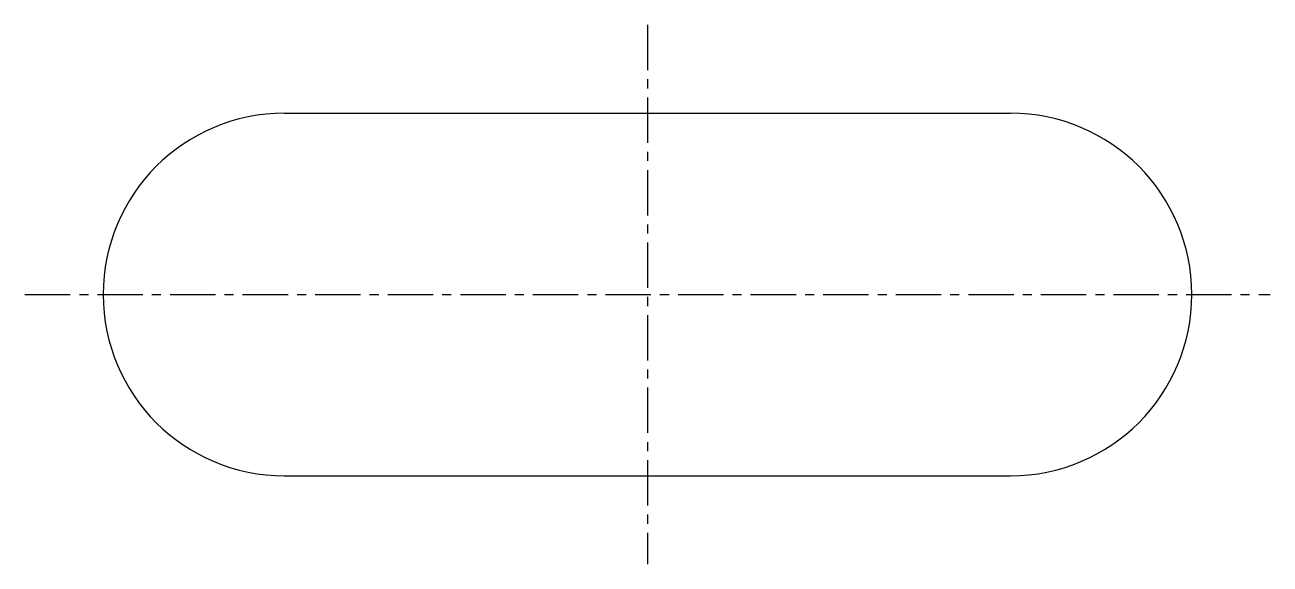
# Model space of a CAD drawing. Header units: millimetres. Extents: x -17.2 to 17.2, y -7.4 to 7.4.
import ezdxf

# ---------------------------------------------------------------- set-up
doc = ezdxf.new("R2010")
doc.units = ezdxf.units.MM
doc.header["$MEASUREMENT"] = 0
doc.linetypes.add('CENTER', pattern=[2, 1.25, -0.25, 0.25, -0.25])
doc.layers.add('3-2', color=3, linetype='CENTER')

msp = doc.modelspace()

# ---------------------------------------------------------------- linework, layer by layer
for p, q in [((-10, 5), (10, 5)), ((-10, -5), (10, -5))]:
    msp.add_line(p, q)
for centre, start, end in [((-10, 0), 90, 270), ((10, 0), 270, 90)]:
    msp.add_arc(centre, 5, start, end)
at = {"layer": '3-2'}
for p, q in [((0, 7.432), (0, -7.432)), ((-17.157, 0), (17.157, 0))]:
    msp.add_line(p, q, dxfattribs=at)

doc.saveas('drawing.dxf')
